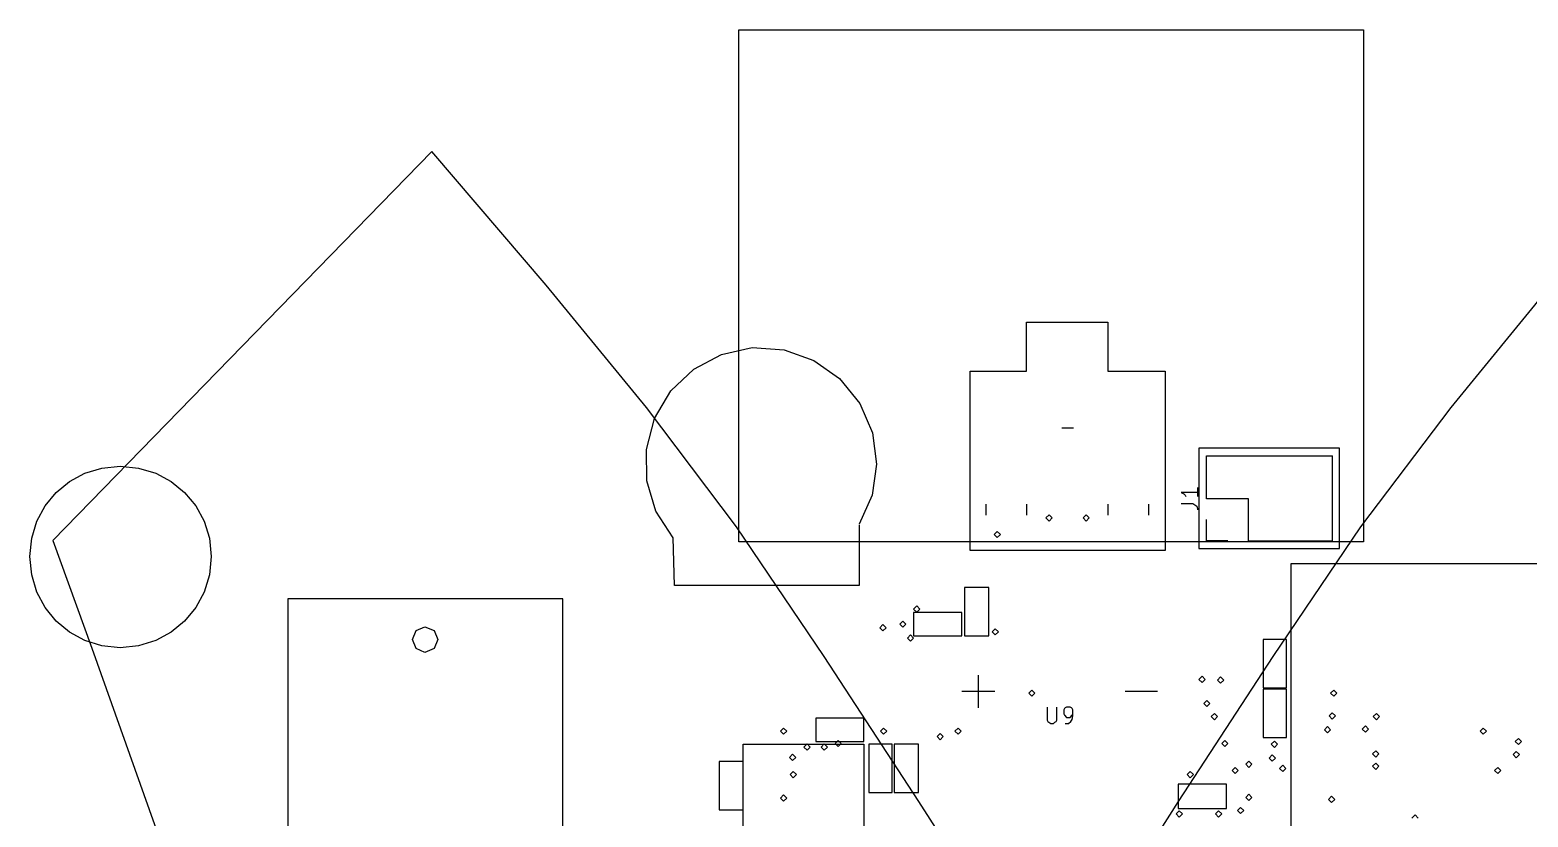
# Model space of a CAD drawing. Extents: x 11 to 154, y 0 to 137.
# Drawn here: x 14.1 to 106.1, y 88.3 to 136.6 of the extents above; entities that cross this region are included whole.
import ezdxf

# ---------------------------------------------------------------- set-up
doc = ezdxf.new("R2010")
doc.units = 0

msp = doc.modelspace()

# ---------------------------------------------------------------- linework, layer by layer
at = {"layer": '1'}
for p, q in [((57.612653, 136.609385), (95.977188, 136.609385)), ((57.612653, 105.190153), (57.612653, 136.609385)), ((95.977188, 136.609385), (95.977188, 105.190153)), ((75.279918, 118.681915), (80.275248, 118.681915)), ((75.279918, 115.676252), (75.279918, 118.681915)), ((80.275248, 118.681915), (80.275248, 115.676252)), ((56.533564, 116.69622), (58.431286, 117.115584)), ((58.431286, 117.115584), (60.391846, 116.972709)), ((60.391846, 116.972709), (62.209531, 116.321835)), ((54.838249, 115.792669), (56.533564, 116.69622)), ((62.209531, 116.321835), (63.789092, 115.210586)), ((53.43662, 114.460494), (54.838249, 115.792669)), ((63.789092, 115.210586), (65.035278, 113.686588)), ((71.808592, 115.676252), (75.279918, 115.676252)), ((71.808592, 104.669597), (71.808592, 115.676252)), ((80.275248, 115.676252), (83.788918, 115.676252)), ((83.788918, 115.676252), (83.788918, 104.669597)), ((52.41996, 112.755256), (53.43662, 114.460494)), ((65.035278, 113.686588), (65.814474, 111.880148)), ((51.925851, 110.860842), (52.41996, 112.755256)), ((65.814474, 111.880148), (66.06186, 109.966551)), ((78.158584, 112.16259), (77.438926, 112.16259)), ((78.158584, 112.16259), (77.438926, 112.16259)), ((51.959586, 108.934678), (51.925851, 110.860842)), ((85.863238, 110.934925), (85.863238, 104.796602)), ((94.499232, 110.934925), (85.863238, 110.934925)), ((94.499232, 104.796602), (94.499232, 110.934925)), ((17.441421, 109.402328), (18.48611, 109.722722)), ((18.48611, 109.722722), (19.611663, 109.83426)), ((19.611663, 109.83426), (20.739034, 109.722722)), ((20.739034, 109.722722), (21.788519, 109.402328)), ((66.06186, 109.966551), (65.78537, 108.060892)), ((15.679959, 108.220303), (16.498926, 108.894411)), ((16.498926, 108.894411), (17.441421, 109.402328)), ((21.788519, 109.402328), (22.737794, 108.894411)), ((22.737794, 108.894411), (23.564533, 108.220303)), ((52.509257, 107.087888), (51.959586, 108.934678)), ((15.005852, 107.401336), (15.679959, 108.220303)), ((23.564533, 108.220303), (24.246413, 107.401336)), ((65.78537, 108.060892), (64.992944, 106.278264)), ((14.497935, 106.458842), (15.005852, 107.401336)), ((24.246413, 107.401336), (24.761109, 106.458842)), ((53.562959, 105.431599), (52.509257, 107.087888)), ((72.782255, 107.505929), (72.782255, 106.828597)), ((72.782255, 107.505929), (72.782255, 106.828597)), ((75.279918, 107.505929), (75.279918, 106.828597)), ((75.279918, 107.505929), (75.279918, 106.828597)), ((76.46526, 106.659264), (76.655762, 106.849766)), ((76.655762, 106.849766), (76.846263, 106.659264)), ((78.751247, 106.659264), (78.941747, 106.849766)), ((78.941747, 106.849766), (79.132247, 106.659264)), ((80.275248, 107.505929), (80.275248, 106.828597)), ((80.275248, 107.505929), (80.275248, 106.828597)), ((82.772911, 107.505929), (82.772911, 106.828597)), ((82.772911, 107.505929), (82.772911, 106.828597)), ((14.177541, 105.414153), (14.497935, 106.458842)), ((24.761109, 106.458842), (25.086298, 105.414153)), ((64.992931, 106.235934), (64.992931, 102.510605)), ((73.290264, 105.643265), (73.480766, 105.833763)), ((73.480766, 105.833763), (73.671267, 105.643265)), ((76.655762, 106.468766), (76.46526, 106.659264)), ((76.846263, 106.659264), (76.655762, 106.468766)), ((76.846263, 106.659264), (76.846263, 106.659264)), ((78.941747, 106.468766), (78.751247, 106.659264)), ((79.132247, 106.659264), (78.941747, 106.468766)), ((79.132247, 106.659264), (79.132247, 106.659264)), ((14.066003, 104.2886), (14.177541, 105.414153)), ((25.086298, 105.414153), (25.199656, 104.2886)), ((53.647609, 102.510605), (53.562959, 105.431599)), ((95.977188, 105.190153), (57.612653, 105.190153)), ((73.480766, 105.452765), (73.290264, 105.643265)), ((73.671267, 105.643265), (73.480766, 105.452765)), ((73.671267, 105.643265), (73.671267, 105.643265)), ((14.177541, 103.161228), (14.066003, 104.2886)), ((25.199656, 104.2886), (25.086298, 103.161228)), ((25.199656, 104.2886), (25.199656, 104.2886)), ((83.788918, 104.669597), (71.808592, 104.669597)), ((85.863238, 104.796602), (94.499232, 104.796602)), ((14.497935, 102.111743), (14.177541, 103.161228)), ((25.086298, 103.161228), (24.761109, 102.111743)), ((91.535898, 103.865267), (107.537891, 103.865267)), ((91.535898, 83.291296), (91.535898, 103.865267)), ((64.992931, 102.510605), (53.647609, 102.510605)), ((71.469933, 102.383602), (71.469933, 99.420273)), ((72.951593, 102.383602), (71.469933, 102.383602)), ((72.951593, 99.420273), (72.951593, 102.383602)), ((15.005852, 101.162469), (14.497935, 102.111743)), ((24.761109, 102.111743), (24.246413, 101.162469)), ((29.898652, 101.70627), (29.898652, 44.725675)), ((46.789623, 101.70627), (29.898652, 101.70627)), ((46.789623, 44.725675), (46.789623, 101.70627)), ((68.337263, 101.071271), (68.527764, 101.261771)), ((68.527764, 101.261771), (68.718265, 101.071271)), ((15.679959, 100.33573), (15.005852, 101.162469)), ((16.498926, 99.65385), (15.679959, 100.33573)), ((23.564533, 100.33573), (22.737794, 99.65385)), ((24.246413, 101.162469), (23.564533, 100.33573)), ((67.490595, 100.139939), (67.681094, 100.33044)), ((67.681094, 100.33044), (67.871594, 100.139939)), ((68.527764, 100.880771), (68.337263, 101.071271)), ((68.337263, 100.859604), (68.337263, 99.420273)), ((71.300595, 100.859604), (68.337263, 100.859604)), ((68.718265, 101.071271), (68.527764, 100.880771)), ((68.718265, 101.071271), (68.718265, 101.071271)), ((71.300595, 99.420273), (71.300595, 100.859604)), ((17.441421, 99.139153), (16.498926, 99.65385)), ((22.737794, 99.65385), (21.788519, 99.139153)), ((37.560979, 99.208604), (37.783229, 99.748353)), ((37.783229, 99.748353), (38.322978, 99.970603)), ((38.322978, 99.970603), (38.883894, 99.748353)), ((38.883894, 99.748353), (39.12731, 99.208604)), ((66.262943, 99.928272), (66.453442, 100.118772)), ((66.453442, 99.737772), (66.262943, 99.928272)), ((66.453442, 100.118772), (66.643942, 99.928272)), ((66.643942, 99.928272), (66.453442, 99.737772)), ((66.643942, 99.928272), (66.643942, 99.928272)), ((67.681094, 99.949441), (67.490595, 100.139939)), ((67.871594, 100.139939), (67.681094, 99.949441)), ((67.871594, 100.139939), (67.871594, 100.139939)), ((67.956263, 99.293273), (68.146763, 99.483771)), ((68.146763, 99.483771), (68.337263, 99.293273)), ((68.337263, 99.420273), (71.300595, 99.420273)), ((71.469933, 99.420273), (72.951593, 99.420273)), ((73.163254, 99.674273), (73.353754, 99.864772)), ((73.353754, 99.483773), (73.163254, 99.674273)), ((73.353754, 99.864772), (73.544254, 99.674273)), ((73.544254, 99.674273), (73.353754, 99.483773)), ((73.544254, 99.674273), (73.544254, 99.674273)), ((18.48611, 98.813964), (17.441421, 99.139153)), ((19.611663, 98.700607), (18.48611, 98.813964)), ((20.739034, 98.813964), (19.611663, 98.700607)), ((21.788519, 99.139153), (20.739034, 98.813964)), ((37.783229, 98.647688), (37.560979, 99.208604)), ((38.322978, 98.404272), (37.783229, 98.647688)), ((38.883894, 98.647688), (38.322978, 98.404272)), ((39.12731, 99.208604), (38.883894, 98.647688)), ((39.12731, 99.208604), (39.12731, 99.208604)), ((68.146763, 99.102773), (67.956263, 99.293273)), ((68.337263, 99.293273), (68.146763, 99.102773)), ((68.337263, 99.293273), (68.337263, 99.293273)), ((89.800236, 99.208606), (89.800236, 96.245277)), ((91.239567, 99.208606), (89.800236, 99.208606)), ((91.239567, 96.245277), (91.239567, 99.208606)), ((85.863238, 96.753276), (86.053738, 96.943776)), ((86.053738, 96.562775), (85.863238, 96.753276)), ((86.053738, 96.943776), (86.244238, 96.753276)), ((86.244238, 96.753276), (86.053738, 96.562775)), ((86.244238, 96.753276), (86.244238, 96.753276)), ((87.006239, 96.710946), (87.196739, 96.901443)), ((87.196739, 96.520442), (87.006239, 96.710946)), ((87.196739, 96.901443), (87.387239, 96.710946)), ((87.387239, 96.710946), (87.196739, 96.520442)), ((87.387239, 96.710946), (87.387239, 96.710946)), ((75.406928, 95.906611), (75.59743, 96.097108)), ((75.59743, 95.716113), (75.406928, 95.906611)), ((75.59743, 96.097108), (75.787931, 95.906611)), ((75.787931, 95.906611), (75.59743, 95.716113)), ((75.787931, 95.906611), (75.787931, 95.906611)), ((89.800236, 96.245277), (91.239567, 96.245277)), ((89.800236, 96.160608), (89.800236, 93.197283)), ((91.239567, 96.160608), (89.800236, 96.160608)), ((91.239567, 93.197283), (91.239567, 96.160608)), ((93.948895, 95.906611), (94.139394, 96.097108)), ((94.139394, 95.716113), (93.948895, 95.906611)), ((94.139394, 96.097108), (94.329894, 95.906611)), ((94.329894, 95.906611), (94.139394, 95.716113)), ((94.329894, 95.906611), (94.329894, 95.906611)), ((86.159571, 95.271611), (86.350071, 95.462111)), ((86.350071, 95.081114), (86.159571, 95.271611)), ((86.350071, 95.462111), (86.540571, 95.271611)), ((86.540571, 95.271611), (86.350071, 95.081114)), ((86.540571, 95.271611), (86.540571, 95.271611)), ((62.325945, 94.38261), (62.325945, 92.943278)), ((65.289261, 94.38261), (62.325945, 94.38261)), ((65.289261, 92.943278), (65.289261, 94.38261)), ((86.62524, 94.467279), (86.815739, 94.657777)), ((86.815739, 94.276779), (86.62524, 94.467279)), ((86.815739, 94.657777), (87.006239, 94.467279)), ((87.006239, 94.467279), (86.815739, 94.276779)), ((87.006239, 94.467279), (87.006239, 94.467279)), ((93.567895, 93.662944), (93.758395, 93.853448)), ((93.758395, 93.853448), (93.948895, 93.662944)), ((93.864225, 94.509612), (94.054726, 94.70011)), ((94.054726, 94.319115), (93.864225, 94.509612)), ((94.054726, 94.70011), (94.245227, 94.509612)), ((94.245227, 94.509612), (94.054726, 94.319115)), ((94.245227, 94.509612), (94.245227, 94.509612)), ((95.896239, 93.705277), (96.086738, 93.895781)), ((96.086738, 93.895781), (96.277238, 93.705277)), ((96.573568, 94.467279), (96.76407, 94.657777)), ((96.76407, 94.276779), (96.573568, 94.467279)), ((96.76407, 94.657777), (96.954571, 94.467279)), ((96.954571, 94.467279), (96.76407, 94.276779)), ((96.954571, 94.467279), (96.954571, 94.467279)), ((60.16694, 93.578283), (60.357439, 93.768781)), ((60.357439, 93.387779), (60.16694, 93.578283)), ((60.357439, 93.768781), (60.547939, 93.578283)), ((60.547939, 93.578283), (60.357439, 93.387779)), ((60.547939, 93.578283), (60.547939, 93.578283)), ((62.325945, 92.943278), (65.289261, 92.943278)), ((63.511271, 92.816284), (63.701771, 93.006782)), ((63.701771, 93.006782), (63.892271, 92.816284)), ((66.305268, 93.578283), (66.495768, 93.768781)), ((66.495768, 93.387779), (66.305268, 93.578283)), ((66.495768, 93.768781), (66.686267, 93.578283)), ((66.686267, 93.578283), (66.495768, 93.387779)), ((66.686267, 93.578283), (66.686267, 93.578283)), ((69.776597, 93.239617), (69.967097, 93.430114)), ((69.967097, 93.049113), (69.776597, 93.239617)), ((69.967097, 93.430114), (70.157596, 93.239617)), ((70.157596, 93.239617), (69.967097, 93.049113)), ((70.157596, 93.239617), (70.157596, 93.239617)), ((70.87727, 93.578283), (71.067762, 93.768781)), ((71.067762, 93.387779), (70.87727, 93.578283)), ((71.067762, 93.768781), (71.258254, 93.578283)), ((71.258254, 93.578283), (71.067762, 93.387779)), ((71.258254, 93.578283), (71.258254, 93.578283)), ((87.260244, 92.816284), (87.450744, 93.006782)), ((87.450744, 93.006782), (87.641244, 92.816284)), ((89.800236, 93.197283), (91.239567, 93.197283)), ((90.30823, 92.773948), (90.49873, 92.964446)), ((90.49873, 92.964446), (90.689229, 92.773948)), ((93.758395, 93.472446), (93.567895, 93.662944)), ((93.948895, 93.662944), (93.758395, 93.472446)), ((93.948895, 93.662944), (93.948895, 93.662944)), ((96.086738, 93.51478), (95.896239, 93.705277)), ((96.277238, 93.705277), (96.086738, 93.51478)), ((96.277238, 93.705277), (96.277238, 93.705277)), ((103.135224, 93.578283), (103.325724, 93.768781)), ((103.325724, 93.387779), (103.135224, 93.578283)), ((103.325724, 93.768781), (103.516224, 93.578283)), ((103.516224, 93.578283), (103.325724, 93.387779)), ((103.516224, 93.578283), (103.516224, 93.578283)), ((105.294214, 92.943278), (105.484715, 93.133782)), ((105.484715, 92.752781), (105.294214, 92.943278)), ((105.484715, 93.133782), (105.675216, 92.943278)), ((105.675216, 92.943278), (105.484715, 92.752781)), ((105.675216, 92.943278), (105.675216, 92.943278)), ((57.880937, 92.773948), (65.289261, 92.773948)), ((57.880937, 87.355285), (57.880937, 92.773948)), ((60.717275, 91.969613), (60.907776, 92.160113)), ((60.907776, 92.160113), (61.098277, 91.969613)), ((61.606271, 92.604612), (61.796771, 92.795116)), ((61.796771, 92.414114), (61.606271, 92.604612)), ((61.796771, 92.795116), (61.987271, 92.604612)), ((61.987271, 92.604612), (61.796771, 92.414114)), ((61.987271, 92.604612), (61.987271, 92.604612)), ((62.664603, 92.604612), (62.855103, 92.795116)), ((62.855103, 92.414114), (62.664603, 92.604612)), ((62.855103, 92.795116), (63.045603, 92.604612)), ((63.045603, 92.604612), (62.855103, 92.414114)), ((63.045603, 92.604612), (63.045603, 92.604612)), ((63.701771, 92.625784), (63.511271, 92.816284)), ((63.892271, 92.816284), (63.701771, 92.625784)), ((63.892271, 92.816284), (63.892271, 92.816284)), ((65.289261, 92.773948), (65.289261, 87.355285)), ((65.58561, 92.773948), (65.58561, 89.810616)), ((67.024926, 92.773948), (65.58561, 92.773948)), ((67.024926, 89.810616), (67.024926, 92.773948)), ((67.151936, 92.773948), (67.151936, 89.810616)), ((68.633596, 92.773948), (67.151936, 92.773948)), ((68.633596, 89.810616), (68.633596, 92.773948)), ((87.450744, 92.625784), (87.260244, 92.816284)), ((87.641244, 92.816284), (87.450744, 92.625784)), ((87.641244, 92.816284), (87.641244, 92.816284)), ((90.181235, 91.92728), (90.371735, 92.117783)), ((90.49873, 92.58345), (90.30823, 92.773948)), ((90.371735, 92.117783), (90.562235, 91.92728)), ((90.689229, 92.773948), (90.49873, 92.58345)), ((90.689229, 92.773948), (90.689229, 92.773948)), ((96.531227, 92.181285), (96.721727, 92.371782)), ((96.721727, 91.990781), (96.531227, 92.181285)), ((96.721727, 92.371782), (96.912227, 92.181285)), ((96.912227, 92.181285), (96.721727, 91.990781)), ((96.912227, 92.181285), (96.912227, 92.181285)), ((105.167219, 92.138951), (105.35772, 92.329449)), ((105.35772, 91.948448), (105.167219, 92.138951)), ((105.35772, 92.329449), (105.548221, 92.138951)), ((105.548221, 92.138951), (105.35772, 91.948448)), ((105.548221, 92.138951), (105.548221, 92.138951)), ((56.39928, 91.715616), (56.39928, 88.752284)), ((57.880937, 91.715616), (56.39928, 91.715616)), ((57.880937, 88.752284), (57.880937, 91.715616)), ((60.907776, 91.779115), (60.717275, 91.969613)), ((60.759603, 90.911281), (60.950103, 91.101781)), ((61.098277, 91.969613), (60.907776, 91.779115)), ((60.950103, 91.101781), (61.140603, 90.911281)), ((61.098277, 91.969613), (61.098277, 91.969613)), ((85.14358, 90.911281), (85.33408, 91.101781)), ((85.33408, 91.101781), (85.52458, 90.911281)), ((87.895235, 91.165281), (88.085735, 91.355784)), ((88.085735, 90.974781), (87.895235, 91.165281)), ((88.085735, 91.355784), (88.276235, 91.165281)), ((88.276235, 91.165281), (88.085735, 90.974781)), ((88.276235, 91.165281), (88.276235, 91.165281)), ((88.741904, 91.54628), (88.932403, 91.736784)), ((88.932403, 91.355782), (88.741904, 91.54628)), ((88.932403, 91.736784), (89.122903, 91.54628)), ((89.122903, 91.54628), (88.932403, 91.355782)), ((89.122903, 91.54628), (89.122903, 91.54628)), ((90.371735, 91.736782), (90.181235, 91.92728)), ((90.562235, 91.92728), (90.371735, 91.736782)), ((90.562235, 91.92728), (90.562235, 91.92728)), ((90.81624, 91.292283), (91.006741, 91.482781)), ((91.006741, 91.101783), (90.81624, 91.292283)), ((91.006741, 91.482781), (91.197242, 91.292283)), ((91.197242, 91.292283), (91.006741, 91.101783)), ((91.197242, 91.292283), (91.197242, 91.292283)), ((96.531227, 91.419286), (96.721727, 91.609783)), ((96.721727, 91.228782), (96.531227, 91.419286)), ((96.721727, 91.609783), (96.912227, 91.419286)), ((96.912227, 91.419286), (96.721727, 91.228782)), ((96.912227, 91.419286), (96.912227, 91.419286)), ((104.02422, 91.165281), (104.21472, 91.355784)), ((104.21472, 90.974781), (104.02422, 91.165281)), ((104.21472, 91.355784), (104.40522, 91.165281)), ((104.40522, 91.165281), (104.21472, 90.974781)), ((104.40522, 91.165281), (104.40522, 91.165281)), ((60.950103, 90.720783), (60.759603, 90.911281)), ((61.140603, 90.911281), (60.950103, 90.720783)), ((61.140603, 90.911281), (61.140603, 90.911281)), ((84.593245, 90.318618), (84.593245, 88.836953)), ((87.556577, 90.318618), (84.593245, 90.318618)), ((85.33408, 90.720783), (85.14358, 90.911281)), ((85.52458, 90.911281), (85.33408, 90.720783)), ((85.52458, 90.911281), (85.52458, 90.911281)), ((87.556577, 88.836953), (87.556577, 90.318618)), ((60.16694, 89.471949), (60.357439, 89.662453)), ((60.357439, 89.281452), (60.16694, 89.471949)), ((60.357439, 89.662453), (60.547939, 89.471949)), ((60.547939, 89.471949), (60.357439, 89.281452)), ((60.547939, 89.471949), (60.547939, 89.471949)), ((65.58561, 89.810616), (67.024926, 89.810616)), ((67.151936, 89.810616), (68.633596, 89.810616)), ((88.741904, 89.514285), (88.932403, 89.704783)), ((88.932403, 89.323786), (88.741904, 89.514285)), ((88.932403, 89.704783), (89.122903, 89.514285)), ((89.122903, 89.514285), (88.932403, 89.323786)), ((89.122903, 89.514285), (89.122903, 89.514285)), ((93.8219, 89.387288), (94.0124, 89.577788)), ((94.0124, 89.196784), (93.8219, 89.387288)), ((94.0124, 89.577788), (94.202899, 89.387288)), ((94.202899, 89.387288), (94.0124, 89.196784)), ((94.202899, 89.387288), (94.202899, 89.387288)), ((56.39928, 88.752284), (57.880937, 88.752284)), ((84.466248, 88.498287), (84.656749, 88.688784)), ((84.656749, 88.307789), (84.466248, 88.498287)), ((84.593245, 88.836953), (87.556577, 88.836953)), ((84.656749, 88.688784), (84.84725, 88.498287)), ((84.84725, 88.498287), (84.656749, 88.307789)), ((84.84725, 88.498287), (84.84725, 88.498287)), ((86.879245, 88.498287), (87.069744, 88.688784)), ((87.069744, 88.307789), (86.879245, 88.498287)), ((87.069744, 88.688784), (87.260244, 88.498287)), ((87.260244, 88.498287), (87.069744, 88.307789)), ((87.260244, 88.498287), (87.260244, 88.498287)), ((88.233907, 88.70995), (88.424408, 88.900454)), ((88.424408, 88.519453), (88.233907, 88.70995)), ((88.424408, 88.900454), (88.614909, 88.70995)), ((88.614909, 88.70995), (88.424408, 88.519453)), ((88.614909, 88.70995), (88.614909, 88.70995)), ((98.944222, 88.24429), (99.134723, 88.434787)), ((99.134723, 88.434787), (99.325224, 88.24429))]:
    msp.add_line(p, q, dxfattribs=at)
at = {"layer": 'Layer 1'}
for p, q in [((38.745393, 129.148306), (15.478111, 105.275892)), ((45.780888, 120.948259), (38.745393, 129.148306)), ((38.745393, 129.148306), (38.745393, 129.148306)), ((51.926131, 113.445895), (45.780888, 120.948259)), ((107.476756, 120.948259), (101.331513, 113.445895)), ((57.46826, 106.1177), (51.926131, 113.445895)), ((101.331513, 113.445895), (95.789385, 106.1177)), ((62.855763, 98.157845), (57.46826, 106.1177)), ((95.789385, 106.1177), (90.401881, 98.157845)), ((15.478111, 105.275892), (17.861425, 98.678372)), ((17.861425, 98.678372), (24.635178, 79.663885)), ((68.660829, 89.265824), (62.855763, 98.157845)), ((90.401881, 98.157845), (84.596814, 89.265824)), ((75.20152, 79.044454), (68.660829, 89.265824)), ((84.596814, 89.265824), (78.056122, 79.044454))]:
    msp.add_line(p, q, dxfattribs=at)
at = {"layer": 'top silk'}
for p, q in [((86.329399, 107.844069), (86.329399, 110.468737)), ((86.329399, 110.468737), (94.076397, 110.468737)), ((94.076397, 105.261741), (94.076397, 110.468737)), ((85.779064, 108.225071), (84.763073, 108.225071)), ((84.763073, 108.225071), (84.932408, 108.140404)), ((84.932408, 108.140404), (85.017062, 108.055738)), ((85.017062, 108.055738), (85.059403, 107.971074)), ((85.779064, 108.521406), (85.779064, 107.971074)), ((88.911732, 107.844069), (86.329399, 107.844069)), ((88.911732, 105.261741), (88.911732, 107.844069)), ((84.763073, 107.547738), (85.482731, 107.547738)), ((85.482731, 107.547738), (85.736736, 107.378405)), ((85.736736, 107.378405), (85.779064, 107.251405)), ((85.779064, 107.251405), (85.779064, 107.166739)), ((86.329399, 105.261741), (86.329399, 106.574075)), ((87.641736, 105.261741), (86.329399, 105.261741)), ((88.911732, 105.261741), (94.076397, 105.261741)), ((72.317078, 95.01709), (72.317078, 97.006752)), ((71.301087, 96.033089), (73.333084, 96.033089)), ((81.334072, 96.033089), (83.323741, 96.033089)), ((76.5503, 95.0595), (76.5503, 94.255168)), ((77.142966, 94.255168), (77.142966, 95.0595)), ((77.608667, 94.974832), (77.566333, 94.890166)), ((77.566333, 94.890166), (77.566333, 94.636166)), ((77.651, 95.017165), (77.608667, 94.974832)), ((77.735667, 95.059499), (77.651, 95.017165)), ((77.947333, 95.059499), (77.735667, 95.059499)), ((78.032, 95.017165), (77.947333, 95.059499)), ((78.074333, 94.974832), (78.032, 95.017165)), ((78.116666, 94.890166), (78.074333, 94.974832)), ((78.116666, 94.509166), (78.116666, 94.890166)), ((76.5503, 94.255168), (76.592633, 94.170501)), ((76.592633, 94.170501), (76.634967, 94.128168)), ((76.634967, 94.128168), (76.761966, 94.043501)), ((76.761966, 94.043501), (76.9313, 94.043501)), ((76.9313, 94.043501), (77.015966, 94.128168)), ((77.015966, 94.128168), (77.100633, 94.170501)), ((77.100633, 94.170501), (77.142966, 94.255168)), ((77.566333, 94.636166), (77.608667, 94.551499)), ((77.608667, 94.551499), (77.735667, 94.4245)), ((77.651, 94.0435), (77.862666, 94.0435)), ((77.735667, 94.4245), (77.947333, 94.4245)), ((77.862666, 94.0435), (77.989666, 94.1705)), ((77.947333, 94.4245), (78.074333, 94.551499)), ((77.989666, 94.1705), (78.074333, 94.2975)), ((78.074333, 94.551499), (78.116666, 94.636166)), ((78.074333, 94.2975), (78.116666, 94.509166))]:
    msp.add_line(p, q, dxfattribs=at)

doc.saveas('drawing.dxf')
